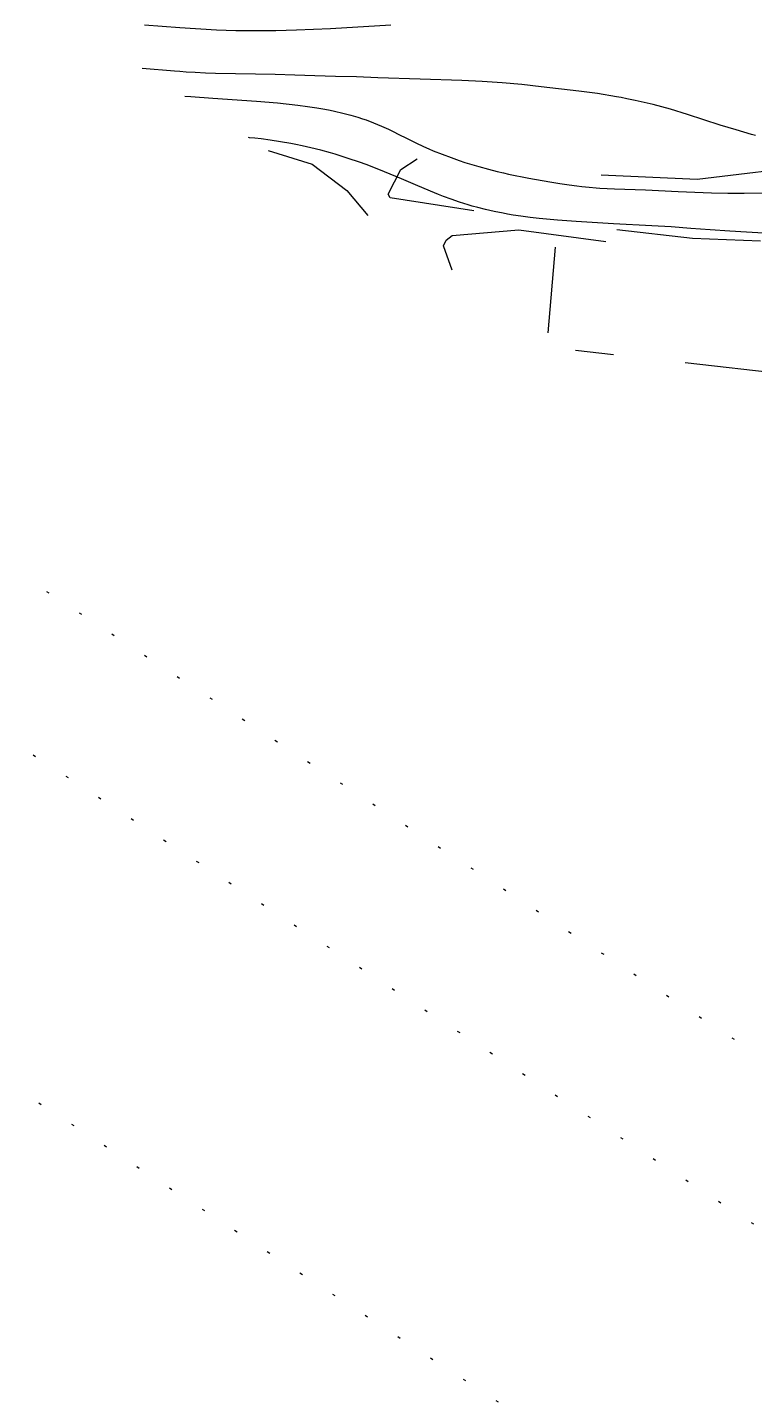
# Model space of a CAD drawing. Header units: millimetres. Extents: x 156921 to 159642, y 477538 to 479586.
# Drawn here: x 158309.79 to 158335, y 478551.21 to 478598.77 of the extents above; entities that cross this region are included whole.
import ezdxf

# ---------------------------------------------------------------- set-up
doc = ezdxf.new("R2010")
doc.units = ezdxf.units.MM
doc.header["$MEASUREMENT"] = 0
for name, pattern in [('5M2P5', [7.5, 5, -2.5]), ('5M5', [10, 5, -5]), ('A-DOTLN01H', [0.125, 0, -0.125]), ('AM4', [4, 0, -4])]:
    doc.linetypes.add(name, pattern=pattern)
for name, color, linetype, transparency in [('B0014117', 156, '5M2P5', 0.6), ('D0025111', 66, 'AM4', 0.6), ('F0017111', 94, 'Continuous', 0.6), ('F0017114', 80, 'Continuous', 0.6), ('F0037221', 86, 'Continuous', 0.6), ('F0037223', 86, '5M5', 0.6)]:
    doc.layers.add(name, color=color, linetype=linetype, transparency=transparency)
doc.layers.add('종단_인출선_문자_해치등', color=7, linetype='Continuous')

msp = doc.modelspace()

# ---------------------------------------------------------------- linework, layer by layer
at = {"layer": 'B0014117', "transparency": 33554521, "flags": 128}
for points in [[(158327.836, 478588.186), (158328.1, 478591.15)], [(158341.709, 478589.771), (158341.4, 478586.152), (158328.784, 478587.569)]]:
    msp.add_lwpolyline(points, dxfattribs=at)
at = {"layer": 'D0025111', "linetype": 'Continuous', "transparency": 33554521, "flags": 128}
msp.add_lwpolyline([(158324.507, 478590.354), (158324.214, 478591.202), (158324.3, 478591.402), (158324.51, 478591.562), (158326.828, 478591.75), (158329.845, 478591.352)], dxfattribs=at)
at = {"layer": 'F0017111', "transparency": 33554521, "flags": 128}
for points in [[(158335.029, 478595.027), (158334.895, 478595.064), (158334.356, 478595.219), (158333.808, 478595.389), (158332.672, 478595.754), (158332.082, 478595.934), (158331.475, 478596.098), (158331.166, 478596.173), (158330.851, 478596.244), (158330.573, 478596.302), (158330.372, 478596.341), (158330.209, 478596.37), (158329.556, 478596.476), (158328.901, 478596.564), (158327.592, 478596.718), (158326.93, 478596.789), (158326.249, 478596.85), (158325.552, 478596.897), (158324.843, 478596.929), (158323.399, 478596.976), (158321.931, 478597.029), (158321.197, 478597.054), (158320.469, 478597.073), (158319.754, 478597.093), (158319.059, 478597.12), (158318.373, 478597.144), (158317.69, 478597.154), (158317.002, 478597.161), (158316.306, 478597.175), (158315.955, 478597.186), (158315.602, 478597.204), (158315.291, 478597.223), (158315.069, 478597.24), (158314.89, 478597.255), (158313.762, 478597.352)], [(158315.245, 478596.386), (158315.453, 478596.374), (158316.215, 478596.324), (158317.73, 478596.215), (158318.461, 478596.153), (158319.158, 478596.078), (158319.493, 478596.033), (158319.817, 478595.983), (158320.092, 478595.936), (158320.282, 478595.898), (158320.43, 478595.866), (158320.721, 478595.799), (158321, 478595.726), (158321.237, 478595.658), (158321.4, 478595.606), (158321.526, 478595.563), (158321.785, 478595.466), (158322.057, 478595.352), (158322.305, 478595.24), (158322.489, 478595.15), (158322.643, 478595.071), (158322.948, 478594.917), (158323.253, 478594.77), (158323.519, 478594.647), (158323.708, 478594.563), (158323.859, 478594.499), (158324.164, 478594.375), (158324.475, 478594.258), (158324.75, 478594.16), (158324.95, 478594.094), (158325.112, 478594.044), (158325.439, 478593.946), (158325.773, 478593.855), (158326.07, 478593.779), (158326.286, 478593.728), (158326.461, 478593.69), (158327.17, 478593.545), (158327.896, 478593.414), (158328.249, 478593.358), (158328.572, 478593.31), (158328.835, 478593.275), (158329.006, 478593.256), (158329.131, 478593.244), (158329.633, 478593.203), (158330.143, 478593.177), (158331.21, 478593.137), (158332.346, 478593.086), (158332.925, 478593.061), (158333.5, 478593.042), (158334.069, 478593.03), (158334.631, 478593.028), (158335.743, 478593.037)], [(158335.487, 478591.633), (158334.139, 478591.71), (158333.457, 478591.755), (158332.781, 478591.805), (158332.11, 478591.854), (158331.439, 478591.895), (158330.109, 478591.967), (158328.808, 478592.045), (158328.168, 478592.093), (158327.53, 478592.151), (158327.213, 478592.186), (158326.898, 478592.227), (158326.624, 478592.268), (158326.429, 478592.301), (158326.275, 478592.33), (158325.967, 478592.391), (158325.662, 478592.461), (158325.397, 478592.528), (158325.209, 478592.58), (158325.061, 478592.625), (158324.765, 478592.718), (158324.472, 478592.818), (158324.217, 478592.91), (158324.038, 478592.98), (158323.895, 478593.038), (158323.324, 478593.277), (158322.752, 478593.523), (158322.17, 478593.769), (158321.569, 478594.003), (158321.261, 478594.115), (158320.945, 478594.222), (158320.664, 478594.313), (158320.46, 478594.375), (158320.293, 478594.423), (158319.957, 478594.515), (158319.615, 478594.6), (158319.312, 478594.669), (158319.092, 478594.714), (158318.913, 478594.747), (158318.556, 478594.81), (158318.2, 478594.864), (158317.887, 478594.906), (158317.665, 478594.931), (158317.486, 478594.948), (158317.448, 478594.951)]]:
    msp.add_lwpolyline(points, dxfattribs=at)
at = {"layer": 'F0017114', "transparency": 33554521, "flags": 128}
msp.add_lwpolyline([(158313.846, 478598.856), (158315.075, 478598.765), (158316.346, 478598.69), (158317.007, 478598.666), (158317.697, 478598.661), (158318.402, 478598.669), (158319.114, 478598.684), (158320.29, 478598.737), (158322.389, 478598.859)], dxfattribs=at)
at = {"layer": 'F0037221', "transparency": 33554521, "flags": 128}
for points in [[(158329.682, 478593.664), (158333.004, 478593.507), (158337.244, 478594.023), (158342.096, 478594.342), (158347.145, 478594.325), (158353.358, 478595.444), (158363.376, 478597.741)], [(158318.134, 478594.504), (158319.659, 478594.027), (158320.862, 478593.121), (158321.592, 478592.253)]]:
    msp.add_lwpolyline(points, dxfattribs=at)
at = {"layer": 'F0037223', "transparency": 33554521, "flags": 128}
msp.add_lwpolyline([(158363.376, 478597.741), (158363.26, 478596.378), (158358.834, 478595.238), (158354.328, 478594.02), (158349.431, 478592.971), (158345.292, 478592.087), (158343.39, 478591.754), (158343.103, 478591.678), (158338.801, 478591.23), (158336.361, 478591.324), (158332.844, 478591.454), (158327.273, 478592.099), (158322.357, 478592.863), (158322.291, 478592.991), (158322.737, 478593.845), (158323.294, 478594.216)], dxfattribs=at)
at = {"layer": '종단_인출선_문자_해치등', "color": 197, "linetype": 'A-DOTLN01H', "ltscale": 10}
for p, q in [((157960.888, 478806.863), (158627.917, 478372.48)), ((157958.16, 478802.673), (158625.189, 478368.291)), ((157952.703, 478794.293), (158619.732, 478359.911))]:
    msp.add_line(p, q, dxfattribs=at)

doc.saveas('drawing.dxf')
